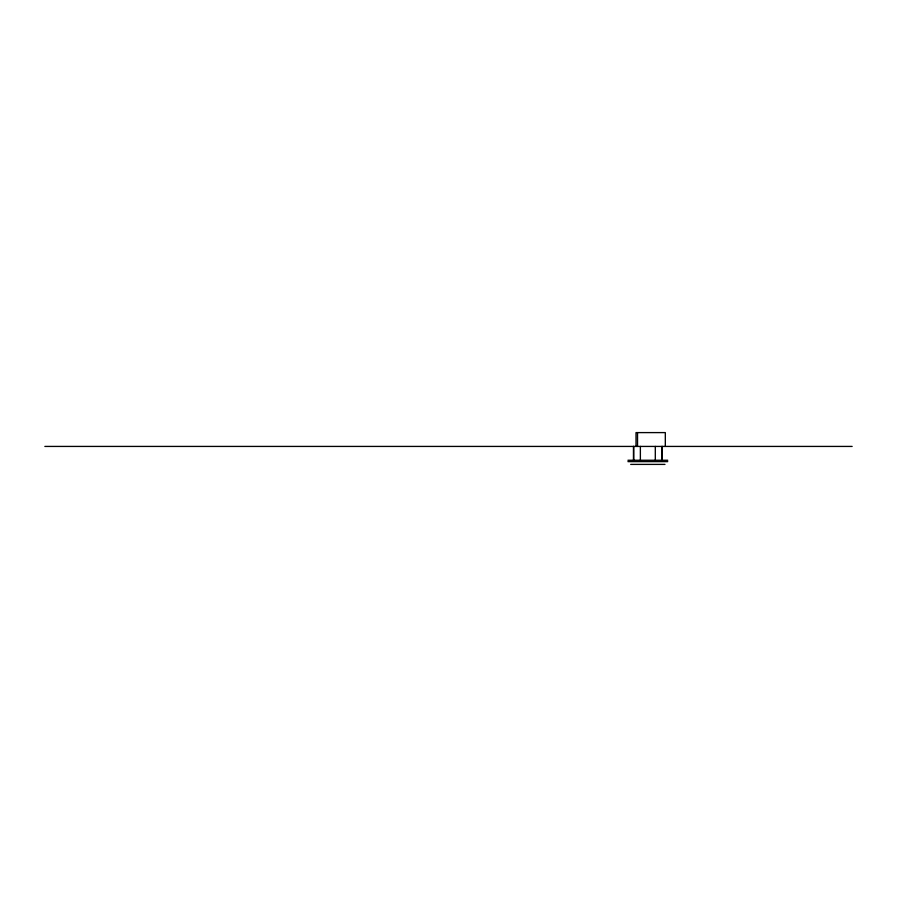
<?xml version="1.0" encoding="UTF-8"?>
<svg xmlns="http://www.w3.org/2000/svg" width="897" height="897" viewBox="0 0 897 897"><rect width="100%" height="100%" fill="white"/><g stroke="black" fill="none" stroke-linecap="round" stroke-linejoin="round"><path stroke-width="1.35" d="M44.85 446.426L852.15 446.426M627.934 460.251L667.738 460.251M627.934 461.63L667.738 461.63M630.692 464.399L664.98 464.399M665.316 446.426L665.316 432.601L636.018 432.601L636.018 446.426M662.21 446.426L662.21 460.251M661.93 446.426L661.93 460.251M655.303 446.426L655.303 460.251M640.368 446.426L640.368 460.251M637.532 432.601L637.532 446.426M633.731 446.426L633.731 460.251M633.461 446.426L633.461 460.251"/></g></svg>
